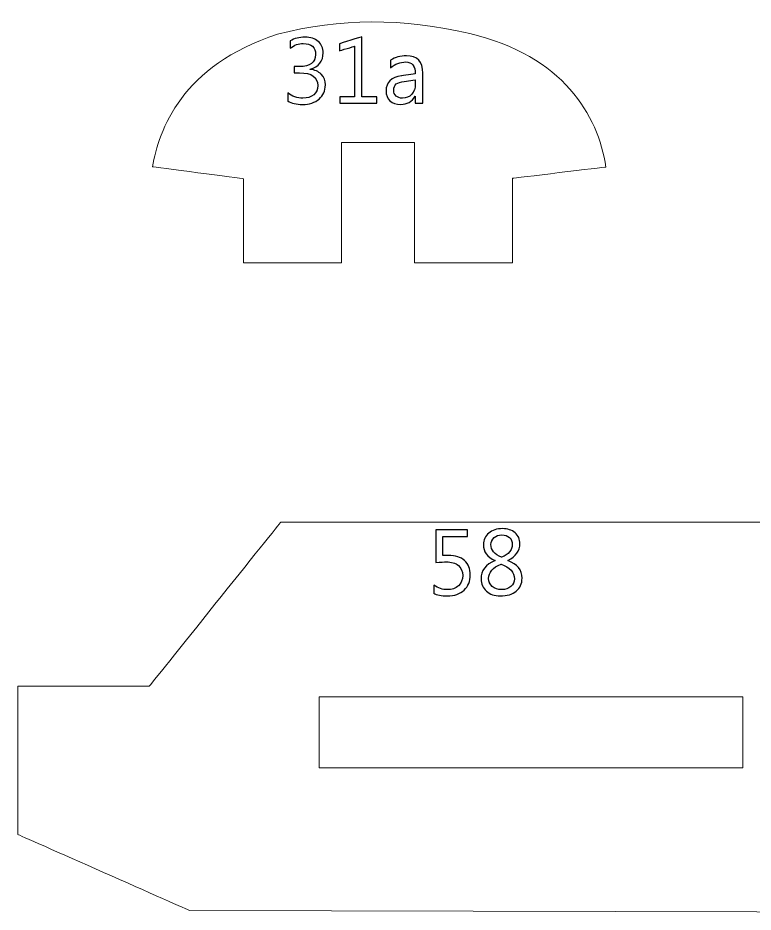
# Model space of a CAD drawing. Header units: centimetres. Extents: x -494 to 505, y -672 to 577.
# Drawn here: x -364.8 to -279.7, y -546.9 to -443.4 of the extents above; entities that cross this region are included whole.
import ezdxf

# ---------------------------------------------------------------- set-up
doc = ezdxf.new("R2010")
doc.units = ezdxf.units.CM
doc.header["$MEASUREMENT"] = 0
doc.layers.add('Camada 1', color=7, linetype='Continuous')
doc.layers.add('Camada 2', color=10, linetype='Continuous')

msp = doc.modelspace()

# ---------------------------------------------------------------- linework, layer by layer
at = {"layer": 'Camada 1', "lineweight": 9}
msp.add_lwpolyline([(-329.94473, -530.168612), (-280.916634, -530.168612), (-280.916634, -521.92682), (-329.94473, -521.92682), (-329.94473, -530.168612)], close=True, dxfattribs=at)
for points, knots in [([(-327.339198, -457.759816), (-327.339198, -457.759816), (-318.895222, -457.759816), (-318.895222, -457.759816), (-318.895222, -457.759816), (-318.895222, -457.759816), (-318.90081, -471.715084), (-318.90081, -471.715084), (-318.90081, -471.715084), (-318.90081, -471.715084), (-307.554884, -471.712036), (-307.554884, -471.712036), (-307.554884, -471.712036), (-307.554884, -471.712036), (-307.547264, -461.922622), (-307.547264, -461.922622), (-307.547264, -461.922622), (-307.547264, -461.922622), (-296.757852, -460.614014), (-296.757852, -460.614014), (-296.757852, -460.614014), (-297.691048, -454.582022), (-301.657512, -447.76771), (-312.511694, -445.15786), (-312.511694, -445.15786), (-320.219832, -443.35827), (-327.56856, -443.352428), (-334.742028, -445.24295), (-334.742028, -445.24295), (-345.885516, -448.84594), (-348.46895, -456.37323), (-349.233998, -460.575406), (-349.233998, -460.575406), (-349.233998, -460.575406), (-338.70646, -461.975962), (-338.70646, -461.975962), (-338.70646, -461.975962), (-338.70646, -461.975962), (-338.704936, -471.695272), (-338.704936, -471.695272), (-338.704936, -471.695272), (-338.704936, -471.695272), (-327.338182, -471.714068), (-327.338182, -471.714068), (-327.338182, -471.714068), (-327.338182, -471.714068), (-327.339198, -457.759816), (-327.339198, -457.759816)], [0, 0, 0, 0, 0.0769230769, 0.0769230769, 0.0769230769, 0.0769230869, 0.1538461538, 0.1538461538, 0.1538461538, 0.1538461638, 0.2307692308, 0.2307692308, 0.2307692308, 0.2307692408, 0.3076923077, 0.3076923077, 0.3076923077, 0.3076923177, 0.3846153846, 0.3846153846, 0.3846153846, 0.3846153946, 0.4615384615, 0.4615384615, 0.4615384615, 0.4615384715, 0.5384615385, 0.5384615385, 0.5384615385, 0.5384615485, 0.6153846154, 0.6153846154, 0.6153846154, 0.6153846254, 0.6923076923, 0.6923076923, 0.6923076923, 0.6923077023, 0.7692307692, 0.7692307692, 0.7692307692, 0.7692307792, 0.8461538462, 0.8461538462, 0.8461538462, 0.8461538562, 1, 1, 1, 1]), ([(-262.855202, -546.863016), (-262.855202, -546.863016), (-344.95359, -546.659816), (-344.95359, -546.659816), (-344.95359, -546.659816), (-344.95359, -546.659816), (-364.799626, -537.873956), (-364.799626, -537.873956), (-364.799626, -537.873956), (-364.799626, -537.873956), (-364.794038, -520.704318), (-364.794038, -520.704318), (-364.794038, -520.704318), (-364.794038, -520.704318), (-349.602298, -520.723622), (-349.602298, -520.723622), (-349.602298, -520.723622), (-349.602298, -520.723622), (-334.390238, -501.736868), (-334.390238, -501.736868), (-334.390238, -501.736868), (-334.390238, -501.736868), (-262.855202, -501.736868), (-262.855202, -501.736868), (-262.855202, -501.736868), (-262.855202, -501.736868), (-262.855202, -546.863016), (-262.855202, -546.863016)], [0, 0, 0, 0, 0.125, 0.125, 0.125, 0.12500001, 0.25, 0.25, 0.25, 0.25000001, 0.375, 0.375, 0.375, 0.37500001, 0.5, 0.5, 0.5, 0.50000001, 0.625, 0.625, 0.625, 0.62500001, 0.75, 0.75, 0.75, 0.75000001, 1, 1, 1, 1])]:
    msp.add_open_spline(points, degree=3, knots=knots, dxfattribs=at)
at = {"layer": 'Camada 2'}
for points, knots in [([(-333.571088, -452.96201), (-333.571088, -452.96201), (-333.571088, -452.03745), (-333.571088, -452.03745), (-333.571088, -452.03745), (-333.056738, -452.445882), (-332.474316, -452.650352), (-331.827124, -452.650352), (-331.827124, -452.650352), (-331.300328, -452.650352), (-330.880974, -452.519542), (-330.567284, -452.25589), (-330.567284, -452.25589), (-330.253848, -451.992492), (-330.097892, -451.637654), (-330.097892, -451.193154), (-330.097892, -451.193154), (-330.097892, -450.207634), (-330.796646, -449.71462), (-332.192884, -449.71462), (-332.192884, -449.71462), (-332.192884, -449.71462), (-332.818232, -449.71462), (-332.818232, -449.71462), (-332.818232, -449.71462), (-332.818232, -449.71462), (-332.818232, -448.983608), (-332.818232, -448.983608), (-332.818232, -448.983608), (-332.818232, -448.983608), (-332.223364, -448.983608), (-332.223364, -448.983608), (-332.223364, -448.983608), (-330.977748, -448.983608), (-330.355956, -448.521074), (-330.355956, -447.598292), (-330.355956, -447.598292), (-330.355956, -446.743328), (-330.830936, -446.316862), (-331.780642, -446.316862), (-331.780642, -446.316862), (-332.310994, -446.316862), (-332.81112, -446.495932), (-333.280766, -446.85458), (-333.280766, -446.85458), (-333.280766, -446.85458), (-333.280766, -446.015872), (-333.280766, -446.015872), (-333.280766, -446.015872), (-332.796896, -445.729106), (-332.225142, -445.585596), (-331.567282, -445.585596), (-331.567282, -445.585596), (-330.933044, -445.585596), (-330.425806, -445.753998), (-330.044044, -446.089278), (-330.044044, -446.089278), (-329.66406, -446.426082), (-329.474068, -446.856358), (-329.474068, -447.381376), (-329.474068, -447.381376), (-329.474068, -448.372484), (-329.97775, -449.010532), (-330.986638, -449.293488), (-330.986638, -449.293488), (-330.986638, -449.293488), (-330.986638, -449.315078), (-330.986638, -449.315078), (-330.986638, -449.315078), (-330.445618, -449.367148), (-330.015342, -449.55714), (-329.696318, -449.885054), (-329.696318, -449.885054), (-329.375516, -450.212968), (-329.216004, -450.621654), (-329.216004, -451.110858), (-329.216004, -451.110858), (-329.216004, -451.788276), (-329.458066, -452.333106), (-329.943714, -452.748904), (-329.943714, -452.748904), (-330.429362, -453.162924), (-331.069188, -453.370696), (-331.863192, -453.370696), (-331.863192, -453.370696), (-332.578202, -453.370696), (-333.147924, -453.234552), (-333.571088, -452.96201)], [0, 0, 0, 0, 0.0434782609, 0.0434782609, 0.0434782609, 0.0434782709, 0.0869565217, 0.0869565217, 0.0869565217, 0.0869565317, 0.1304347826, 0.1304347826, 0.1304347826, 0.1304347926, 0.1739130435, 0.1739130435, 0.1739130435, 0.1739130535, 0.2173913043, 0.2173913043, 0.2173913043, 0.2173913143, 0.2608695652, 0.2608695652, 0.2608695652, 0.2608695752, 0.3043478261, 0.3043478261, 0.3043478261, 0.3043478361, 0.347826087, 0.347826087, 0.347826087, 0.347826097, 0.3913043478, 0.3913043478, 0.3913043478, 0.3913043578, 0.4347826087, 0.4347826087, 0.4347826087, 0.4347826187, 0.4782608696, 0.4782608696, 0.4782608696, 0.4782608796, 0.5217391304, 0.5217391304, 0.5217391304, 0.5217391404, 0.5652173913, 0.5652173913, 0.5652173913, 0.5652174013, 0.6086956522, 0.6086956522, 0.6086956522, 0.6086956622, 0.652173913, 0.652173913, 0.652173913, 0.652173923, 0.6956521739, 0.6956521739, 0.6956521739, 0.6956521839, 0.7391304348, 0.7391304348, 0.7391304348, 0.7391304448, 0.7826086957, 0.7826086957, 0.7826086957, 0.7826087057, 0.8260869565, 0.8260869565, 0.8260869565, 0.8260869665, 0.8695652174, 0.8695652174, 0.8695652174, 0.8695652274, 0.9130434783, 0.9130434783, 0.9130434783, 0.9130434883, 1, 1, 1, 1]), ([(-323.280532, -453.241664), (-323.280532, -453.241664), (-327.538588, -453.241664), (-327.538588, -453.241664), (-327.538588, -453.241664), (-327.538588, -453.241664), (-327.538588, -452.489062), (-327.538588, -452.489062), (-327.538588, -452.489062), (-327.538588, -452.489062), (-325.839836, -452.489062), (-325.839836, -452.489062), (-325.839836, -452.489062), (-325.839836, -452.489062), (-325.839836, -446.635886), (-325.839836, -446.635886), (-325.839836, -446.635886), (-325.839836, -446.635886), (-327.581768, -447.15557), (-327.581768, -447.15557), (-327.581768, -447.15557), (-327.581768, -447.15557), (-327.581768, -446.338452), (-327.581768, -446.338452), (-327.581768, -446.338452), (-327.581768, -446.338452), (-324.979538, -445.54267), (-324.979538, -445.54267), (-324.979538, -445.54267), (-324.979538, -445.54267), (-324.979538, -452.489062), (-324.979538, -452.489062), (-324.979538, -452.489062), (-324.979538, -452.489062), (-323.280532, -452.489062), (-323.280532, -452.489062), (-323.280532, -452.489062), (-323.280532, -452.489062), (-323.280532, -453.241664), (-323.280532, -453.241664)], [0, 0, 0, 0, 0.0909090909, 0.0909090909, 0.0909090909, 0.0909091009, 0.1818181818, 0.1818181818, 0.1818181818, 0.1818181918, 0.2727272727, 0.2727272727, 0.2727272727, 0.2727272827, 0.3636363636, 0.3636363636, 0.3636363636, 0.3636363736, 0.4545454545, 0.4545454545, 0.4545454545, 0.4545454645, 0.5454545455, 0.5454545455, 0.5454545455, 0.5454545555, 0.6363636364, 0.6363636364, 0.6363636364, 0.6363636464, 0.7272727273, 0.7272727273, 0.7272727273, 0.7272727373, 0.8181818182, 0.8181818182, 0.8181818182, 0.8181818282, 1, 1, 1, 1]), ([(-317.94704, -453.241664), (-317.94704, -453.241664), (-318.807338, -453.241664), (-318.807338, -453.241664), (-318.807338, -453.241664), (-318.807338, -453.241664), (-318.807338, -452.401178), (-318.807338, -452.401178), (-318.807338, -452.401178), (-318.807338, -452.401178), (-318.828928, -452.401178), (-318.828928, -452.401178), (-318.828928, -452.401178), (-319.203324, -453.048116), (-319.753488, -453.370696), (-320.482976, -453.370696), (-320.482976, -453.370696), (-321.018916, -453.370696), (-321.43827, -453.229218), (-321.741038, -452.94423), (-321.741038, -452.94423), (-322.04406, -452.66102), (-322.194428, -452.284592), (-322.194428, -451.8152), (-322.194428, -451.8152), (-322.194428, -450.809614), (-321.603116, -450.223636), (-320.420238, -450.05879), (-320.420238, -450.05879), (-320.420238, -450.05879), (-318.807338, -449.832984), (-318.807338, -449.832984), (-318.807338, -449.832984), (-318.807338, -448.915536), (-319.176654, -448.456558), (-319.914778, -448.456558), (-319.914778, -448.456558), (-320.56197, -448.456558), (-321.14617, -448.678808), (-321.667632, -449.123308), (-321.667632, -449.123308), (-321.667632, -449.123308), (-321.667632, -448.241674), (-321.667632, -448.241674), (-321.667632, -448.241674), (-321.139058, -447.904616), (-320.53149, -447.736214), (-319.841372, -447.736214), (-319.841372, -447.736214), (-318.577976, -447.736214), (-317.94704, -448.404742), (-317.94704, -449.743322), (-317.94704, -449.743322), (-317.94704, -449.743322), (-317.94704, -453.241664), (-317.94704, -453.241664)], [0, 0, 0, 0, 0.0666666667, 0.0666666667, 0.0666666667, 0.0666666767, 0.1333333333, 0.1333333333, 0.1333333333, 0.1333333433, 0.2, 0.2, 0.2, 0.20000001, 0.2666666667, 0.2666666667, 0.2666666667, 0.2666666767, 0.3333333333, 0.3333333333, 0.3333333333, 0.3333333433, 0.4, 0.4, 0.4, 0.40000001, 0.4666666667, 0.4666666667, 0.4666666667, 0.4666666767, 0.5333333333, 0.5333333333, 0.5333333333, 0.5333333433, 0.6, 0.6, 0.6, 0.60000001, 0.6666666667, 0.6666666667, 0.6666666667, 0.6666666767, 0.7333333333, 0.7333333333, 0.7333333333, 0.7333333433, 0.8, 0.8, 0.8, 0.80000001, 0.8666666667, 0.8666666667, 0.8666666667, 0.8666666767, 1, 1, 1, 1]), ([(-318.807338, -450.52107), (-318.807338, -450.52107), (-320.10477, -450.700394), (-320.10477, -450.700394), (-320.10477, -450.700394), (-320.504566, -450.75602), (-320.805556, -450.85635), (-321.007994, -450.997828), (-321.007994, -450.997828), (-321.210686, -451.141338), (-321.312794, -451.39229), (-321.312794, -451.75424), (-321.312794, -451.75424), (-321.312794, -452.017638), (-321.219576, -452.232776), (-321.031362, -452.3994), (-321.031362, -452.3994), (-320.844926, -452.566024), (-320.594228, -452.650352), (-320.284094, -452.650352), (-320.284094, -452.650352), (-319.85585, -452.650352), (-319.50279, -452.49973), (-319.224914, -452.200518), (-319.224914, -452.200518), (-318.947038, -451.899274), (-318.807338, -451.519544), (-318.807338, -451.058788), (-318.807338, -451.058788), (-318.807338, -451.058788), (-318.807338, -450.52107), (-318.807338, -450.52107)], [0, 0, 0, 0, 0.1111111111, 0.1111111111, 0.1111111111, 0.1111111211, 0.2222222222, 0.2222222222, 0.2222222222, 0.2222222322, 0.3333333333, 0.3333333333, 0.3333333333, 0.3333333433, 0.4444444444, 0.4444444444, 0.4444444444, 0.4444444544, 0.5555555556, 0.5555555556, 0.5555555556, 0.5555555656, 0.6666666667, 0.6666666667, 0.6666666667, 0.6666666767, 0.7777777778, 0.7777777778, 0.7777777778, 0.7777777878, 1, 1, 1, 1]), ([(-316.667896, -509.944116), (-316.667896, -509.944116), (-316.667896, -509.030224), (-316.667896, -509.030224), (-316.667896, -509.030224), (-316.153546, -509.367028), (-315.630306, -509.535684), (-315.098176, -509.535684), (-315.098176, -509.535684), (-314.565792, -509.535684), (-314.137548, -509.385062), (-313.811412, -509.084072), (-313.811412, -509.084072), (-313.4868, -508.784606), (-313.323732, -508.385064), (-313.323732, -507.888494), (-313.323732, -507.888494), (-313.323732, -507.395734), (-313.49061, -507.010416), (-313.82208, -506.734572), (-313.82208, -506.734572), (-314.155328, -506.458474), (-314.630308, -506.320552), (-315.250322, -506.320552), (-315.250322, -506.320552), (-315.460126, -506.320552), (-315.854334, -506.341888), (-316.431422, -506.38329), (-316.431422, -506.38329), (-316.431422, -506.38329), (-316.431422, -502.59996), (-316.431422, -502.59996), (-316.431422, -502.59996), (-316.431422, -502.59996), (-312.786268, -502.59996), (-312.786268, -502.59996), (-312.786268, -502.59996), (-312.786268, -502.59996), (-312.786268, -503.374152), (-312.786268, -503.374152), (-312.786268, -503.374152), (-312.786268, -503.374152), (-315.614304, -503.374152), (-315.614304, -503.374152), (-315.614304, -503.374152), (-315.614304, -503.374152), (-315.614304, -505.589286), (-315.614304, -505.589286), (-315.614304, -505.589286), (-315.38291, -505.575062), (-315.169804, -505.567696), (-314.9727, -505.567696), (-314.9727, -505.567696), (-314.168028, -505.567696), (-313.544204, -505.770388), (-313.103514, -506.173486), (-313.103514, -506.173486), (-312.66257, -506.576838), (-312.442098, -507.130558), (-312.442098, -507.833122), (-312.442098, -507.833122), (-312.442098, -508.560578), (-312.678572, -509.14681), (-313.153552, -509.589278), (-313.153552, -509.589278), (-313.628532, -510.033778), (-314.280804, -510.256028), (-315.107066, -510.256028), (-315.107066, -510.256028), (-315.804042, -510.256028), (-316.32398, -510.152142), (-316.667896, -509.944116)], [0, 0, 0, 0, 0.0526315789, 0.0526315789, 0.0526315789, 0.0526315889, 0.1052631579, 0.1052631579, 0.1052631579, 0.1052631679, 0.1578947368, 0.1578947368, 0.1578947368, 0.1578947468, 0.2105263158, 0.2105263158, 0.2105263158, 0.2105263258, 0.2631578947, 0.2631578947, 0.2631578947, 0.2631579047, 0.3157894737, 0.3157894737, 0.3157894737, 0.3157894837, 0.3684210526, 0.3684210526, 0.3684210526, 0.3684210626, 0.4210526316, 0.4210526316, 0.4210526316, 0.4210526416, 0.4736842105, 0.4736842105, 0.4736842105, 0.4736842205, 0.5263157895, 0.5263157895, 0.5263157895, 0.5263157995, 0.5789473684, 0.5789473684, 0.5789473684, 0.5789473784, 0.6315789474, 0.6315789474, 0.6315789474, 0.6315789574, 0.6842105263, 0.6842105263, 0.6842105263, 0.6842105363, 0.7368421053, 0.7368421053, 0.7368421053, 0.7368421153, 0.7894736842, 0.7894736842, 0.7894736842, 0.7894736942, 0.8421052632, 0.8421052632, 0.8421052632, 0.8421052732, 0.8947368421, 0.8947368421, 0.8947368421, 0.8947368521, 1, 1, 1, 1]), ([(-309.581804, -506.180598), (-309.581804, -506.180598), (-309.581804, -506.159262), (-309.581804, -506.159262), (-309.581804, -506.159262), (-310.485028, -505.739908), (-310.93664, -505.130562), (-310.93664, -504.331224), (-310.93664, -504.331224), (-310.93664, -503.788172), (-310.730646, -503.341894), (-310.316626, -502.994168), (-310.316626, -502.994168), (-309.902606, -502.644918), (-309.370476, -502.470928), (-308.71795, -502.470928), (-308.71795, -502.470928), (-308.130194, -502.470928), (-307.646324, -502.633996), (-307.268118, -502.960132), (-307.268118, -502.960132), (-306.890166, -503.286522), (-306.700174, -503.703844), (-306.700174, -504.214638), (-306.700174, -504.214638), (-306.700174, -505.04979), (-307.16601, -505.696728), (-308.097936, -506.159262), (-308.097936, -506.159262), (-308.097936, -506.159262), (-308.097936, -506.180598), (-308.097936, -506.180598), (-308.097936, -506.180598), (-307.001164, -506.573282), (-306.452778, -507.252478), (-306.452778, -508.21844), (-306.452778, -508.21844), (-306.452778, -508.84201), (-306.676806, -509.336548), (-307.124862, -509.704086), (-307.124862, -509.704086), (-307.57114, -510.07137), (-308.19471, -510.256028), (-308.99227, -510.256028), (-308.99227, -510.256028), (-309.635652, -510.256028), (-310.164226, -510.073148), (-310.581802, -509.70942), (-310.581802, -509.70942), (-310.9976, -509.345692), (-311.205626, -508.87249), (-311.205626, -508.291846), (-311.205626, -508.291846), (-311.205626, -507.325884), (-310.664352, -506.621542), (-309.581804, -506.180598)], [0, 0, 0, 0, 0.0666666667, 0.0666666667, 0.0666666667, 0.0666666767, 0.1333333333, 0.1333333333, 0.1333333333, 0.1333333433, 0.2, 0.2, 0.2, 0.20000001, 0.2666666667, 0.2666666667, 0.2666666667, 0.2666666767, 0.3333333333, 0.3333333333, 0.3333333333, 0.3333333433, 0.4, 0.4, 0.4, 0.40000001, 0.4666666667, 0.4666666667, 0.4666666667, 0.4666666767, 0.5333333333, 0.5333333333, 0.5333333333, 0.5333333433, 0.6, 0.6, 0.6, 0.60000001, 0.6666666667, 0.6666666667, 0.6666666667, 0.6666666767, 0.7333333333, 0.7333333333, 0.7333333333, 0.7333333433, 0.8, 0.8, 0.8, 0.80000001, 0.8666666667, 0.8666666667, 0.8666666667, 0.8666666767, 1, 1, 1, 1]), ([(-307.581808, -504.322334), (-307.581808, -503.974608), (-307.691028, -503.702066), (-307.907944, -503.501406), (-307.907944, -503.501406), (-308.12486, -503.302524), (-308.422294, -503.202194), (-308.796944, -503.202194), (-308.796944, -503.202194), (-309.148226, -503.202194), (-309.44566, -503.30608), (-309.6895, -503.515884), (-309.6895, -503.515884), (-309.933086, -503.723656), (-310.055006, -503.988832), (-310.055006, -504.311412), (-310.055006, -504.311412), (-310.055006, -504.967494), (-309.64632, -505.460254), (-308.829202, -505.793502), (-308.829202, -505.793502), (-307.997606, -505.449586), (-307.581808, -504.960382), (-307.581808, -504.322334)], [0, 0, 0, 0, 0.1428571429, 0.1428571429, 0.1428571429, 0.1428571529, 0.2857142857, 0.2857142857, 0.2857142857, 0.2857142957, 0.4285714286, 0.4285714286, 0.4285714286, 0.4285714386, 0.5714285714, 0.5714285714, 0.5714285714, 0.5714285814, 0.7142857143, 0.7142857143, 0.7142857143, 0.7142857243, 1, 1, 1, 1]), ([(-308.886606, -506.589284), (-309.845202, -506.971046), (-310.323738, -507.526544), (-310.323738, -508.252476), (-310.323738, -508.252476), (-310.323738, -508.626872), (-310.184038, -508.935228), (-309.906162, -509.175258), (-309.906162, -509.175258), (-309.62854, -509.415542), (-309.26278, -509.535684), (-308.807612, -509.535684), (-308.807612, -509.535684), (-308.374034, -509.535684), (-308.020974, -509.41732), (-307.746654, -509.180846), (-307.746654, -509.180846), (-307.472588, -508.944118), (-307.334412, -508.644906), (-307.334412, -508.282956), (-307.334412, -508.282956), (-307.334412, -507.526544), (-307.852318, -506.960378), (-308.886606, -506.589284)], [0, 0, 0, 0, 0.1428571429, 0.1428571429, 0.1428571429, 0.1428571529, 0.2857142857, 0.2857142857, 0.2857142857, 0.2857142957, 0.4285714286, 0.4285714286, 0.4285714286, 0.4285714386, 0.5714285714, 0.5714285714, 0.5714285714, 0.5714285814, 0.7142857143, 0.7142857143, 0.7142857143, 0.7142857243, 1, 1, 1, 1])]:
    msp.add_open_spline(points, degree=3, knots=knots, dxfattribs=at)
at = {"layer": 'Camada 2', "lineweight": 9}
for points, knots in [([(-333.571088, -452.96201), (-333.571088, -452.96201), (-333.571088, -452.03745), (-333.571088, -452.03745), (-333.571088, -452.03745), (-333.056738, -452.445882), (-332.474316, -452.650352), (-331.827124, -452.650352), (-331.827124, -452.650352), (-331.300328, -452.650352), (-330.880974, -452.519542), (-330.567284, -452.25589), (-330.567284, -452.25589), (-330.253848, -451.992492), (-330.097892, -451.637654), (-330.097892, -451.193154), (-330.097892, -451.193154), (-330.097892, -450.207634), (-330.796646, -449.71462), (-332.192884, -449.71462), (-332.192884, -449.71462), (-332.192884, -449.71462), (-332.818232, -449.71462), (-332.818232, -449.71462), (-332.818232, -449.71462), (-332.818232, -449.71462), (-332.818232, -448.983608), (-332.818232, -448.983608), (-332.818232, -448.983608), (-332.818232, -448.983608), (-332.223364, -448.983608), (-332.223364, -448.983608), (-332.223364, -448.983608), (-330.977748, -448.983608), (-330.355956, -448.521074), (-330.355956, -447.598292), (-330.355956, -447.598292), (-330.355956, -446.743328), (-330.830936, -446.316862), (-331.780642, -446.316862), (-331.780642, -446.316862), (-332.310994, -446.316862), (-332.81112, -446.495932), (-333.280766, -446.85458), (-333.280766, -446.85458), (-333.280766, -446.85458), (-333.280766, -446.015872), (-333.280766, -446.015872), (-333.280766, -446.015872), (-332.796896, -445.729106), (-332.225142, -445.585596), (-331.567282, -445.585596), (-331.567282, -445.585596), (-330.933044, -445.585596), (-330.425806, -445.753998), (-330.044044, -446.089278), (-330.044044, -446.089278), (-329.66406, -446.426082), (-329.474068, -446.856358), (-329.474068, -447.381376), (-329.474068, -447.381376), (-329.474068, -448.372484), (-329.97775, -449.010532), (-330.986638, -449.293488), (-330.986638, -449.293488), (-330.986638, -449.293488), (-330.986638, -449.315078), (-330.986638, -449.315078), (-330.986638, -449.315078), (-330.445618, -449.367148), (-330.015342, -449.55714), (-329.696318, -449.885054), (-329.696318, -449.885054), (-329.375516, -450.212968), (-329.216004, -450.621654), (-329.216004, -451.110858), (-329.216004, -451.110858), (-329.216004, -451.788276), (-329.458066, -452.333106), (-329.943714, -452.748904), (-329.943714, -452.748904), (-330.429362, -453.162924), (-331.069188, -453.370696), (-331.863192, -453.370696), (-331.863192, -453.370696), (-332.578202, -453.370696), (-333.147924, -453.234552), (-333.571088, -452.96201)], [0, 0, 0, 0, 0.0434782609, 0.0434782609, 0.0434782609, 0.0434782709, 0.0869565217, 0.0869565217, 0.0869565217, 0.0869565317, 0.1304347826, 0.1304347826, 0.1304347826, 0.1304347926, 0.1739130435, 0.1739130435, 0.1739130435, 0.1739130535, 0.2173913043, 0.2173913043, 0.2173913043, 0.2173913143, 0.2608695652, 0.2608695652, 0.2608695652, 0.2608695752, 0.3043478261, 0.3043478261, 0.3043478261, 0.3043478361, 0.347826087, 0.347826087, 0.347826087, 0.347826097, 0.3913043478, 0.3913043478, 0.3913043478, 0.3913043578, 0.4347826087, 0.4347826087, 0.4347826087, 0.4347826187, 0.4782608696, 0.4782608696, 0.4782608696, 0.4782608796, 0.5217391304, 0.5217391304, 0.5217391304, 0.5217391404, 0.5652173913, 0.5652173913, 0.5652173913, 0.5652174013, 0.6086956522, 0.6086956522, 0.6086956522, 0.6086956622, 0.652173913, 0.652173913, 0.652173913, 0.652173923, 0.6956521739, 0.6956521739, 0.6956521739, 0.6956521839, 0.7391304348, 0.7391304348, 0.7391304348, 0.7391304448, 0.7826086957, 0.7826086957, 0.7826086957, 0.7826087057, 0.8260869565, 0.8260869565, 0.8260869565, 0.8260869665, 0.8695652174, 0.8695652174, 0.8695652174, 0.8695652274, 0.9130434783, 0.9130434783, 0.9130434783, 0.9130434883, 1, 1, 1, 1]), ([(-323.280532, -453.241664), (-323.280532, -453.241664), (-327.538588, -453.241664), (-327.538588, -453.241664), (-327.538588, -453.241664), (-327.538588, -453.241664), (-327.538588, -452.489062), (-327.538588, -452.489062), (-327.538588, -452.489062), (-327.538588, -452.489062), (-325.839836, -452.489062), (-325.839836, -452.489062), (-325.839836, -452.489062), (-325.839836, -452.489062), (-325.839836, -446.635886), (-325.839836, -446.635886), (-325.839836, -446.635886), (-325.839836, -446.635886), (-327.581768, -447.15557), (-327.581768, -447.15557), (-327.581768, -447.15557), (-327.581768, -447.15557), (-327.581768, -446.338452), (-327.581768, -446.338452), (-327.581768, -446.338452), (-327.581768, -446.338452), (-324.979538, -445.54267), (-324.979538, -445.54267), (-324.979538, -445.54267), (-324.979538, -445.54267), (-324.979538, -452.489062), (-324.979538, -452.489062), (-324.979538, -452.489062), (-324.979538, -452.489062), (-323.280532, -452.489062), (-323.280532, -452.489062), (-323.280532, -452.489062), (-323.280532, -452.489062), (-323.280532, -453.241664), (-323.280532, -453.241664)], [0, 0, 0, 0, 0.0909090909, 0.0909090909, 0.0909090909, 0.0909091009, 0.1818181818, 0.1818181818, 0.1818181818, 0.1818181918, 0.2727272727, 0.2727272727, 0.2727272727, 0.2727272827, 0.3636363636, 0.3636363636, 0.3636363636, 0.3636363736, 0.4545454545, 0.4545454545, 0.4545454545, 0.4545454645, 0.5454545455, 0.5454545455, 0.5454545455, 0.5454545555, 0.6363636364, 0.6363636364, 0.6363636364, 0.6363636464, 0.7272727273, 0.7272727273, 0.7272727273, 0.7272727373, 0.8181818182, 0.8181818182, 0.8181818182, 0.8181818282, 1, 1, 1, 1]), ([(-317.94704, -453.241664), (-317.94704, -453.241664), (-318.807338, -453.241664), (-318.807338, -453.241664), (-318.807338, -453.241664), (-318.807338, -453.241664), (-318.807338, -452.401178), (-318.807338, -452.401178), (-318.807338, -452.401178), (-318.807338, -452.401178), (-318.828928, -452.401178), (-318.828928, -452.401178), (-318.828928, -452.401178), (-319.203324, -453.048116), (-319.753488, -453.370696), (-320.482976, -453.370696), (-320.482976, -453.370696), (-321.018916, -453.370696), (-321.43827, -453.229218), (-321.741038, -452.94423), (-321.741038, -452.94423), (-322.04406, -452.66102), (-322.194428, -452.284592), (-322.194428, -451.8152), (-322.194428, -451.8152), (-322.194428, -450.809614), (-321.603116, -450.223636), (-320.420238, -450.05879), (-320.420238, -450.05879), (-320.420238, -450.05879), (-318.807338, -449.832984), (-318.807338, -449.832984), (-318.807338, -449.832984), (-318.807338, -448.915536), (-319.176654, -448.456558), (-319.914778, -448.456558), (-319.914778, -448.456558), (-320.56197, -448.456558), (-321.14617, -448.678808), (-321.667632, -449.123308), (-321.667632, -449.123308), (-321.667632, -449.123308), (-321.667632, -448.241674), (-321.667632, -448.241674), (-321.667632, -448.241674), (-321.139058, -447.904616), (-320.53149, -447.736214), (-319.841372, -447.736214), (-319.841372, -447.736214), (-318.577976, -447.736214), (-317.94704, -448.404742), (-317.94704, -449.743322), (-317.94704, -449.743322), (-317.94704, -449.743322), (-317.94704, -453.241664), (-317.94704, -453.241664)], [0, 0, 0, 0, 0.0666666667, 0.0666666667, 0.0666666667, 0.0666666767, 0.1333333333, 0.1333333333, 0.1333333333, 0.1333333433, 0.2, 0.2, 0.2, 0.20000001, 0.2666666667, 0.2666666667, 0.2666666667, 0.2666666767, 0.3333333333, 0.3333333333, 0.3333333333, 0.3333333433, 0.4, 0.4, 0.4, 0.40000001, 0.4666666667, 0.4666666667, 0.4666666667, 0.4666666767, 0.5333333333, 0.5333333333, 0.5333333333, 0.5333333433, 0.6, 0.6, 0.6, 0.60000001, 0.6666666667, 0.6666666667, 0.6666666667, 0.6666666767, 0.7333333333, 0.7333333333, 0.7333333333, 0.7333333433, 0.8, 0.8, 0.8, 0.80000001, 0.8666666667, 0.8666666667, 0.8666666667, 0.8666666767, 1, 1, 1, 1]), ([(-318.807338, -450.52107), (-318.807338, -450.52107), (-320.10477, -450.700394), (-320.10477, -450.700394), (-320.10477, -450.700394), (-320.504566, -450.75602), (-320.805556, -450.85635), (-321.007994, -450.997828), (-321.007994, -450.997828), (-321.210686, -451.141338), (-321.312794, -451.39229), (-321.312794, -451.75424), (-321.312794, -451.75424), (-321.312794, -452.017638), (-321.219576, -452.232776), (-321.031362, -452.3994), (-321.031362, -452.3994), (-320.844926, -452.566024), (-320.594228, -452.650352), (-320.284094, -452.650352), (-320.284094, -452.650352), (-319.85585, -452.650352), (-319.50279, -452.49973), (-319.224914, -452.200518), (-319.224914, -452.200518), (-318.947038, -451.899274), (-318.807338, -451.519544), (-318.807338, -451.058788), (-318.807338, -451.058788), (-318.807338, -451.058788), (-318.807338, -450.52107), (-318.807338, -450.52107)], [0, 0, 0, 0, 0.1111111111, 0.1111111111, 0.1111111111, 0.1111111211, 0.2222222222, 0.2222222222, 0.2222222222, 0.2222222322, 0.3333333333, 0.3333333333, 0.3333333333, 0.3333333433, 0.4444444444, 0.4444444444, 0.4444444444, 0.4444444544, 0.5555555556, 0.5555555556, 0.5555555556, 0.5555555656, 0.6666666667, 0.6666666667, 0.6666666667, 0.6666666767, 0.7777777778, 0.7777777778, 0.7777777778, 0.7777777878, 1, 1, 1, 1]), ([(-316.667896, -509.944116), (-316.667896, -509.944116), (-316.667896, -509.030224), (-316.667896, -509.030224), (-316.667896, -509.030224), (-316.153546, -509.367028), (-315.630306, -509.535684), (-315.098176, -509.535684), (-315.098176, -509.535684), (-314.565792, -509.535684), (-314.137548, -509.385062), (-313.811412, -509.084072), (-313.811412, -509.084072), (-313.4868, -508.784606), (-313.323732, -508.385064), (-313.323732, -507.888494), (-313.323732, -507.888494), (-313.323732, -507.395734), (-313.49061, -507.010416), (-313.82208, -506.734572), (-313.82208, -506.734572), (-314.155328, -506.458474), (-314.630308, -506.320552), (-315.250322, -506.320552), (-315.250322, -506.320552), (-315.460126, -506.320552), (-315.854334, -506.341888), (-316.431422, -506.38329), (-316.431422, -506.38329), (-316.431422, -506.38329), (-316.431422, -502.59996), (-316.431422, -502.59996), (-316.431422, -502.59996), (-316.431422, -502.59996), (-312.786268, -502.59996), (-312.786268, -502.59996), (-312.786268, -502.59996), (-312.786268, -502.59996), (-312.786268, -503.374152), (-312.786268, -503.374152), (-312.786268, -503.374152), (-312.786268, -503.374152), (-315.614304, -503.374152), (-315.614304, -503.374152), (-315.614304, -503.374152), (-315.614304, -503.374152), (-315.614304, -505.589286), (-315.614304, -505.589286), (-315.614304, -505.589286), (-315.38291, -505.575062), (-315.169804, -505.567696), (-314.9727, -505.567696), (-314.9727, -505.567696), (-314.168028, -505.567696), (-313.544204, -505.770388), (-313.103514, -506.173486), (-313.103514, -506.173486), (-312.66257, -506.576838), (-312.442098, -507.130558), (-312.442098, -507.833122), (-312.442098, -507.833122), (-312.442098, -508.560578), (-312.678572, -509.14681), (-313.153552, -509.589278), (-313.153552, -509.589278), (-313.628532, -510.033778), (-314.280804, -510.256028), (-315.107066, -510.256028), (-315.107066, -510.256028), (-315.804042, -510.256028), (-316.32398, -510.152142), (-316.667896, -509.944116)], [0, 0, 0, 0, 0.0526315789, 0.0526315789, 0.0526315789, 0.0526315889, 0.1052631579, 0.1052631579, 0.1052631579, 0.1052631679, 0.1578947368, 0.1578947368, 0.1578947368, 0.1578947468, 0.2105263158, 0.2105263158, 0.2105263158, 0.2105263258, 0.2631578947, 0.2631578947, 0.2631578947, 0.2631579047, 0.3157894737, 0.3157894737, 0.3157894737, 0.3157894837, 0.3684210526, 0.3684210526, 0.3684210526, 0.3684210626, 0.4210526316, 0.4210526316, 0.4210526316, 0.4210526416, 0.4736842105, 0.4736842105, 0.4736842105, 0.4736842205, 0.5263157895, 0.5263157895, 0.5263157895, 0.5263157995, 0.5789473684, 0.5789473684, 0.5789473684, 0.5789473784, 0.6315789474, 0.6315789474, 0.6315789474, 0.6315789574, 0.6842105263, 0.6842105263, 0.6842105263, 0.6842105363, 0.7368421053, 0.7368421053, 0.7368421053, 0.7368421153, 0.7894736842, 0.7894736842, 0.7894736842, 0.7894736942, 0.8421052632, 0.8421052632, 0.8421052632, 0.8421052732, 0.8947368421, 0.8947368421, 0.8947368421, 0.8947368521, 1, 1, 1, 1]), ([(-309.581804, -506.180598), (-309.581804, -506.180598), (-309.581804, -506.159262), (-309.581804, -506.159262), (-309.581804, -506.159262), (-310.485028, -505.739908), (-310.93664, -505.130562), (-310.93664, -504.331224), (-310.93664, -504.331224), (-310.93664, -503.788172), (-310.730646, -503.341894), (-310.316626, -502.994168), (-310.316626, -502.994168), (-309.902606, -502.644918), (-309.370476, -502.470928), (-308.71795, -502.470928), (-308.71795, -502.470928), (-308.130194, -502.470928), (-307.646324, -502.633996), (-307.268118, -502.960132), (-307.268118, -502.960132), (-306.890166, -503.286522), (-306.700174, -503.703844), (-306.700174, -504.214638), (-306.700174, -504.214638), (-306.700174, -505.04979), (-307.16601, -505.696728), (-308.097936, -506.159262), (-308.097936, -506.159262), (-308.097936, -506.159262), (-308.097936, -506.180598), (-308.097936, -506.180598), (-308.097936, -506.180598), (-307.001164, -506.573282), (-306.452778, -507.252478), (-306.452778, -508.21844), (-306.452778, -508.21844), (-306.452778, -508.84201), (-306.676806, -509.336548), (-307.124862, -509.704086), (-307.124862, -509.704086), (-307.57114, -510.07137), (-308.19471, -510.256028), (-308.99227, -510.256028), (-308.99227, -510.256028), (-309.635652, -510.256028), (-310.164226, -510.073148), (-310.581802, -509.70942), (-310.581802, -509.70942), (-310.9976, -509.345692), (-311.205626, -508.87249), (-311.205626, -508.291846), (-311.205626, -508.291846), (-311.205626, -507.325884), (-310.664352, -506.621542), (-309.581804, -506.180598)], [0, 0, 0, 0, 0.0666666667, 0.0666666667, 0.0666666667, 0.0666666767, 0.1333333333, 0.1333333333, 0.1333333333, 0.1333333433, 0.2, 0.2, 0.2, 0.20000001, 0.2666666667, 0.2666666667, 0.2666666667, 0.2666666767, 0.3333333333, 0.3333333333, 0.3333333333, 0.3333333433, 0.4, 0.4, 0.4, 0.40000001, 0.4666666667, 0.4666666667, 0.4666666667, 0.4666666767, 0.5333333333, 0.5333333333, 0.5333333333, 0.5333333433, 0.6, 0.6, 0.6, 0.60000001, 0.6666666667, 0.6666666667, 0.6666666667, 0.6666666767, 0.7333333333, 0.7333333333, 0.7333333333, 0.7333333433, 0.8, 0.8, 0.8, 0.80000001, 0.8666666667, 0.8666666667, 0.8666666667, 0.8666666767, 1, 1, 1, 1]), ([(-307.581808, -504.322334), (-307.581808, -503.974608), (-307.691028, -503.702066), (-307.907944, -503.501406), (-307.907944, -503.501406), (-308.12486, -503.302524), (-308.422294, -503.202194), (-308.796944, -503.202194), (-308.796944, -503.202194), (-309.148226, -503.202194), (-309.44566, -503.30608), (-309.6895, -503.515884), (-309.6895, -503.515884), (-309.933086, -503.723656), (-310.055006, -503.988832), (-310.055006, -504.311412), (-310.055006, -504.311412), (-310.055006, -504.967494), (-309.64632, -505.460254), (-308.829202, -505.793502), (-308.829202, -505.793502), (-307.997606, -505.449586), (-307.581808, -504.960382), (-307.581808, -504.322334)], [0, 0, 0, 0, 0.1428571429, 0.1428571429, 0.1428571429, 0.1428571529, 0.2857142857, 0.2857142857, 0.2857142857, 0.2857142957, 0.4285714286, 0.4285714286, 0.4285714286, 0.4285714386, 0.5714285714, 0.5714285714, 0.5714285714, 0.5714285814, 0.7142857143, 0.7142857143, 0.7142857143, 0.7142857243, 1, 1, 1, 1]), ([(-308.886606, -506.589284), (-309.845202, -506.971046), (-310.323738, -507.526544), (-310.323738, -508.252476), (-310.323738, -508.252476), (-310.323738, -508.626872), (-310.184038, -508.935228), (-309.906162, -509.175258), (-309.906162, -509.175258), (-309.62854, -509.415542), (-309.26278, -509.535684), (-308.807612, -509.535684), (-308.807612, -509.535684), (-308.374034, -509.535684), (-308.020974, -509.41732), (-307.746654, -509.180846), (-307.746654, -509.180846), (-307.472588, -508.944118), (-307.334412, -508.644906), (-307.334412, -508.282956), (-307.334412, -508.282956), (-307.334412, -507.526544), (-307.852318, -506.960378), (-308.886606, -506.589284)], [0, 0, 0, 0, 0.1428571429, 0.1428571429, 0.1428571429, 0.1428571529, 0.2857142857, 0.2857142857, 0.2857142857, 0.2857142957, 0.4285714286, 0.4285714286, 0.4285714286, 0.4285714386, 0.5714285714, 0.5714285714, 0.5714285714, 0.5714285814, 0.7142857143, 0.7142857143, 0.7142857143, 0.7142857243, 1, 1, 1, 1])]:
    msp.add_open_spline(points, degree=3, knots=knots, dxfattribs=at)

doc.saveas('drawing.dxf')
